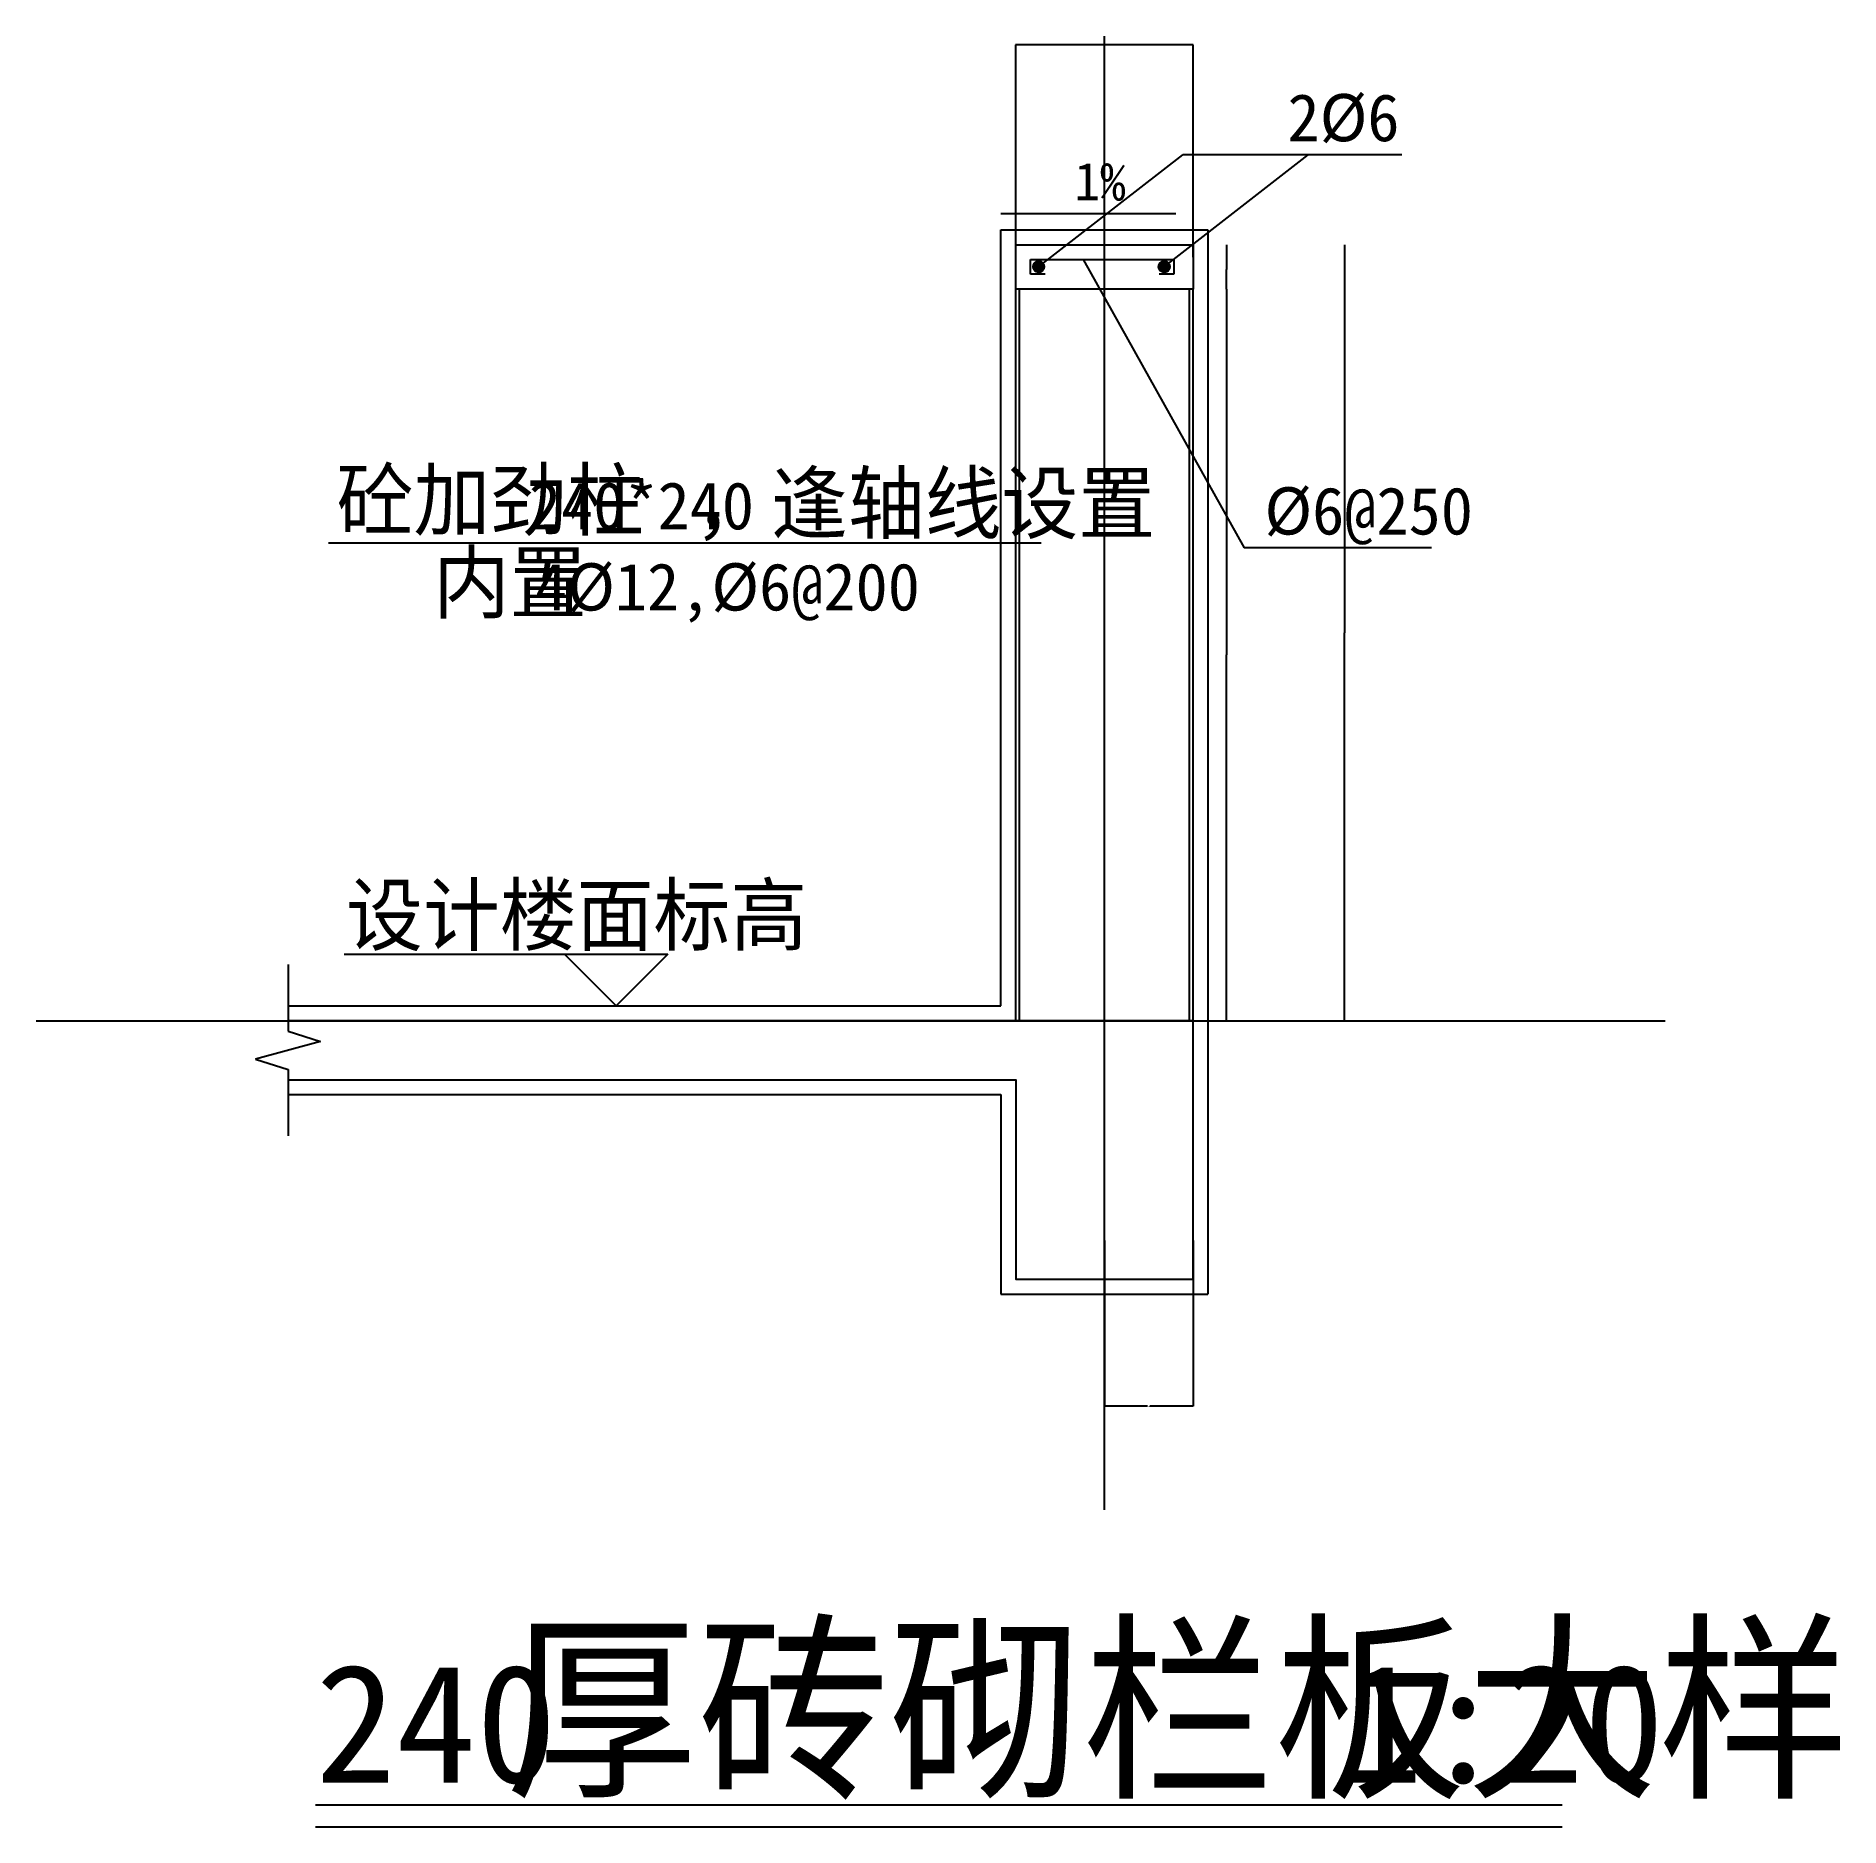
# Model space of a CAD drawing. Header units: metres. Extents: x 9654 to 12096, y 734 to 3157.
import ezdxf

# ---------------------------------------------------------------- set-up
doc = ezdxf.new("R2010")
doc.units = ezdxf.units.M
for name, color, linetype in [('OTHER', 7, 'Continuous'), ('PUB_DIM', 3, 'Continuous'), ('PUB_TEXT', 7, 'Continuous'), ('PUB_WALL', 255, 'Continuous'), ('S_AXIS', 3, 'Continuous'), ('S_DOTE', 1, 'Continuous'), ('S_FLOOR', 2, 'Continuous'), ('S_WALL', 255, 'Continuous')]:
    doc.layers.add(name, color=color, linetype=linetype)
doc.dimstyles.get("Standard").update_dxf_attribs({"dimtxt": 2.5, "dimasz": 2.5, "dimexe": 1.25, "dimexo": 0.625, "dimtad": 1, "dimcen": 2.5, "dimazin": 3, "dimtfac": 1, "dimtmove": 0, "dimatfit": 3})

# ---------------------------------------------------------------- blocks, each defined once
blk = doc.blocks.new('_CLOSEDFILLED')
at = {"color": 0, "linetype": 'BYBLOCK'}
blk.add_solid([(-1, 0.2), (0, 0), (-1, -0.2)], dxfattribs=at)
blk = doc.blocks.new('*D1')
for p, q in [((11100, 1527.36), (11100, 1302.86)), ((11220, 1527.36), (11220, 1302.86)), ((11158.5, 1302.86), (11099.75, 1302.86)), ((11220.25, 1302.86), (11161.5, 1302.86))]:
    blk.add_line(p, q)
at = {"layer": 'Defpoints'}
for p in [(11100, 1527.36), (11220, 1527.36), (11220, 1302.86)]:
    blk.add_point(p, dxfattribs=at)
at = {"layer": 'S_AXIS', "xscale": 0.25, "yscale": 0.25}
blk.add_blockref('_CLOSEDFILLED', (11100, 1302.86), dxfattribs=at)
at = {"layer": 'S_AXIS', "xscale": 0.25, "yscale": 0.25, "rotation": 180}
blk.add_blockref('_CLOSEDFILLED', (11220, 1302.86), dxfattribs=at)
at = {"layer": 'S_AXIS', "insert": (11160, 1302.86), "char_height": 1, "attachment_point": 5}
blk.add_mtext('120', dxfattribs=at)
blk = doc.blocks.new('*D2')
for p, q in [((11265.07, 2814.69), (11265.07, 2319.69)), ((11264.82, 2319.69), (11264.57, 2319.69)), ((11265.07, 1824.69), (11265.07, 2319.69)), ((11265.07, 2319.69), (11265.07, 2319.69)), ((11265.32, 2319.69), (11265.57, 2319.69))]:
    blk.add_line(p, q)
at = {"layer": 'Defpoints'}
for p in [(11265.07, 2814.69), (11265.07, 2319.69), (11265.07, 1824.69)]:
    blk.add_point(p, dxfattribs=at)
at = {"layer": 'PUB_DIM', "xscale": 0.25, "yscale": 0.25}
blk.add_blockref('_CLOSEDFILLED', (11265.07, 2319.69), dxfattribs=at)
at = {"layer": 'PUB_DIM', "xscale": 0.25, "yscale": 0.25, "rotation": 180}
blk.add_blockref('_CLOSEDFILLED', (11265.07, 2319.69), dxfattribs=at)
at = {"layer": 'PUB_DIM', "insert": (11265.07, 2320.815), "char_height": 1, "attachment_point": 5}
blk.add_mtext('0', dxfattribs=at)
blk = doc.blocks.new('*D3')
for p, q in [((11265.07, 2874.69), (11265.07, 2841.07)), ((11264.82, 2841.07), (11264.57, 2841.07)), ((11265.07, 2814.69), (11265.07, 2841.07)), ((11265.07, 2841.07), (11265.07, 2841.07)), ((11265.32, 2841.07), (11265.57, 2841.07))]:
    blk.add_line(p, q)
at = {"layer": 'Defpoints'}
for p in [(11265.07, 2874.69), (11265.07, 2841.07), (11265.07, 2814.69)]:
    blk.add_point(p, dxfattribs=at)
at = {"layer": 'PUB_DIM', "xscale": 0.25, "yscale": 0.25}
blk.add_blockref('_CLOSEDFILLED', (11265.07, 2841.07), dxfattribs=at)
at = {"layer": 'PUB_DIM', "xscale": 0.25, "yscale": 0.25, "rotation": 180}
blk.add_blockref('_CLOSEDFILLED', (11265.07, 2841.07), dxfattribs=at)
at = {"layer": 'PUB_DIM', "insert": (11265.07, 2842.195), "char_height": 1, "attachment_point": 5}
blk.add_mtext('0', dxfattribs=at)
blk = doc.blocks.new('*D4')
for p, q in [((11098.5, 3145.03), (10979.75, 3145.03)), ((10980, 2857.85), (10980, 3145.03)), ((11220.25, 3145.03), (11101.5, 3145.03)), ((11220, 2857.85), (11220, 3145.03))]:
    blk.add_line(p, q)
at = {"layer": 'Defpoints'}
for p in [(11220, 3145.03), (10980, 2857.85), (11220, 2857.85)]:
    blk.add_point(p, dxfattribs=at)
at = {"layer": 'PUB_DIM', "xscale": 0.25, "yscale": 0.25}
blk.add_blockref('_CLOSEDFILLED', (10980, 3145.03), dxfattribs=at)
at = {"layer": 'PUB_DIM', "xscale": 0.25, "yscale": 0.25, "rotation": 180}
blk.add_blockref('_CLOSEDFILLED', (11220, 3145.03), dxfattribs=at)
at = {"layer": 'PUB_DIM', "insert": (11100, 3145.03), "char_height": 1, "attachment_point": 5}
blk.add_mtext('240', dxfattribs=at)
blk = doc.blocks.new('*D5')
for p, q in [((11425.07, 2874.69), (11425.07, 2349.69)), ((11424.82, 2349.69), (11424.57, 2349.69)), ((11425.07, 1824.69), (11425.07, 2349.69)), ((11425.07, 2349.69), (11425.07, 2349.69)), ((11425.32, 2349.69), (11425.57, 2349.69))]:
    blk.add_line(p, q)
at = {"layer": 'Defpoints'}
for p in [(11425.07, 2874.69), (11425.07, 2349.69), (11425.07, 1824.69)]:
    blk.add_point(p, dxfattribs=at)
at = {"layer": 'PUB_DIM', "xscale": 0.25, "yscale": 0.25}
blk.add_blockref('_CLOSEDFILLED', (11425.07, 2349.69), dxfattribs=at)
at = {"layer": 'PUB_DIM', "xscale": 0.25, "yscale": 0.25, "rotation": 180}
blk.add_blockref('_CLOSEDFILLED', (11425.07, 2349.69), dxfattribs=at)
at = {"layer": 'PUB_DIM', "insert": (11425.07, 2350.815), "char_height": 1, "attachment_point": 5}
blk.add_mtext('0', dxfattribs=at)

msp = doc.modelspace()

# ---------------------------------------------------------------- hatches: boundary and pattern name
at = {"layer": 'PUB_DIM'}
h = msp.add_hatch(dxfattribs=at)
h.set_pattern_fill('SOLID')
h.paths.add_polyline_path([(11018.54, 2844.89, 1), (11003.4, 2844.89, 1)])
h = msp.add_hatch(dxfattribs=at)
h.set_pattern_fill('SOLID')
h.paths.add_polyline_path([(11188.5, 2844.89, 1), (11173.36, 2844.89, 1)])

# ---------------------------------------------------------------- linework, layer by layer
for p, q in [((10960, 1844.69), (10960, 2894.69)), ((10960, 2894.69), (11240, 2894.69)), ((11240, 2894.69), (11240, 2794.69)), ((11000, 2854.69), (11194.18, 2854.69)), ((11000, 2834.69), (11000, 2854.69)), ((11020, 2834.69), (11000, 2834.69)), ((11194.18, 2834.69), (11174.18, 2834.69)), ((11194.18, 2854.69), (11194.18, 2834.69)), ((11240, 2794.69), (11240, 1454.69)), ((11240, 2794.69), (11240, 2794.69)), ((9995.11, 1844.69), (10960, 1844.69)), ((9995.11, 1724.69), (10960, 1724.69)), ((10960, 1724.69), (10960, 1454.69)), ((10960, 1454.69), (11240, 1454.69))]:
    msp.add_line(p, q)
at = {"layer": 'OTHER'}
for p, q in [((9995.11, 1900.69), (9995.11, 1810.69)), ((9995.11, 1810.69), (10039.11, 1796.69)), ((10039.11, 1796.69), (9951.11, 1772.69)), ((9951.11, 1772.69), (9995.11, 1758.69)), ((9995.11, 1758.69), (9995.11, 1668.69))]:
    msp.add_line(p, q, dxfattribs=at)
at = {"layer": 'PUB_DIM'}
for p, q in [((11010.97, 2844.89), (11205.93, 2996.52)), ((11180.93, 2844.89), (11375.89, 2996.52)), ((11502.56, 2996.52), (11205.93, 2996.52)), ((11071.14, 2854.69), (11289.31, 2464.33)), ((11014.19, 2470.92), (10049.75, 2470.92)), ((11542.68, 2464.33), (11289.31, 2464.33)), ((10070.78, 1914.69), (10509.06, 1914.69)), ((10439.06, 1844.69), (10369.06, 1914.69)), ((10509.06, 1914.69), (10439.06, 1844.69)), ((10369.06, 1844.69), (10593.03, 1844.69))]:
    msp.add_line(p, q, dxfattribs=at)
msp.add_lwpolyline([(10959.8, 2916.91), (11196.55, 2916.91)], dxfattribs=at)
for centre in [(11010.97, 2844.89), (11180.93, 2844.89)]:
    msp.add_circle(centre, 7.57, dxfattribs=at)
at = {"layer": 'PUB_TEXT'}
for points in [[(10032.04, 763.67), (11719.44, 763.67)], [(10032.04, 733.67), (11719.44, 733.67)]]:
    msp.add_lwpolyline(points, dxfattribs=at)
at = {"layer": 'PUB_WALL'}
msp.add_lwpolyline([(11220, 2874.69), (11220, 2814.69), (10980, 2814.69), (10980, 2874.69)], close=True, dxfattribs=at)
for points in [[(10985, 1824.69), (10985, 2814.69)], [(11215, 1824.69), (11215, 2814.69)], [(9995.11, 1744.69), (10980, 1744.69), (10980, 1474.69), (11220, 1474.69), (11220, 1824.69), (9995.11, 1824.69)]]:
    msp.add_lwpolyline(points, dxfattribs=at)
at = {"layer": 'S_AXIS'}
msp.add_line((11100, 1162.86), (11100, 1527.36), dxfattribs=at)
at = {"layer": 'S_DOTE'}
for p, q in [((11100, 1349.96), (11100, 3157.04)), ((9653.93, 1824.69), (11858.79, 1824.69))]:
    msp.add_line(p, q, dxfattribs=at)
at = {"layer": 'S_FLOOR'}
for p, q in [((10980, 2874.69), (11220, 2874.69)), ((10980, 2814.69), (10980, 2874.69)), ((11220, 2874.69), (11220, 2814.69)), ((11220, 2814.69), (10980, 2814.69)), ((9995.11, 1824.69), (11220, 1824.69)), ((11220, 1474.69), (11220, 1824.69)), ((9995.11, 1744.69), (10980, 1744.69)), ((10980, 1744.69), (10980, 1474.69)), ((10980, 1474.69), (11220, 1474.69))]:
    msp.add_line(p, q, dxfattribs=at)
at = {"layer": 'S_WALL'}
for p, q in [((10980, 1824.69), (10980, 2814.69)), ((11220, 1824.69), (11220, 2814.69))]:
    msp.add_line(p, q, dxfattribs=at)

# ---------------------------------------------------------------- texts
at = {"layer": 'PUB_DIM'}
msp.add_text('设计楼面标高', height=80, dxfattribs=at).set_placement((10073.62, 1927.82))
at = {"layer": 'PUB_TEXT'}
for s, height, p in [('2%%c6', 64, (11347.76, 3014.77)), ('1%', 51.2, (11059.31, 2934.68)), ('砼加劲柱', 80, (10060.78, 2489.54)), ('，逢轴线设置', 80, (10544.71, 2485.19)), ('240*240', 64, (10320.96, 2489.54)), ('%%c6@250', 64, (11316.55, 2482.58)), ('内置', 80, (10191.1, 2377.66)), ('4%%c12,%%c6@200', 64, (10329.2, 2379.76)), ('厚砖砌栏板大样', 200, (10289.34, 793.67)), ('240', 160, (10032.04, 793.67)), ('1:20', 160, (11422.3, 793.67))]:
    msp.add_text(s, height=height, dxfattribs=at).set_placement(p)

# ---------------------------------------------------------------- dimensions: what is measured, and where the dimension line sits
at = {"layer": 'PUB_DIM'}
for base, p1, p2, picture, middle in [((11220, 3145.03), (11220, 2857.85), (10980, 2857.85), '*D4', (11100, 3145.03)), ((11265.07, 2841.07), (11265.07, 2814.69), (11265.07, 2874.69), '*D3', (11265.07, 2842.195)), ((11425.07, 2349.69), (11425.07, 1824.69), (11425.07, 2874.69), '*D5', (11425.07, 2350.815)), ((11265.07, 2319.69), (11265.07, 1824.69), (11265.07, 2814.69), '*D2', (11265.07, 2320.815))]:
    dim = msp.add_linear_dim(base=base, p1=p1, p2=p2, dimstyle='Standard', dxfattribs=at)
    dim.commit()
    dim.dimension.update_dxf_attribs({"geometry": picture, "text_midpoint": middle})
at = {"layer": 'S_AXIS'}
dim = msp.add_linear_dim(base=(11220, 1302.86), p1=(11220, 1527.36), p2=(11100, 1527.36), dimstyle='Standard', dxfattribs=at)
dim.commit()
dim.dimension.update_dxf_attribs({"geometry": '*D1', "text_midpoint": (11160, 1302.86)})

doc.saveas('drawing.dxf')
